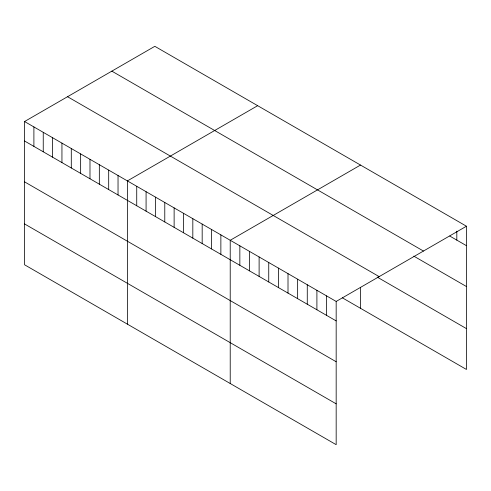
<?xml version="1.0" encoding="UTF-8"?>
<svg xmlns="http://www.w3.org/2000/svg" width="491" height="491" viewBox="0 0 491 491"><rect width="100%" height="100%" fill="white"/><g stroke="black" fill="none" stroke-linecap="round" stroke-linejoin="round"><path stroke-width="0.74" d="M24.55 121.535L336.169 301.443L336.169 444.68L24.55 264.772L24.55 121.535L154.831 46.32L466.45 226.228L466.45 369.465L342.423 297.859M257.665 105.688L127.384 180.903L127.384 324.14M360.498 165.062L230.218 240.277L230.218 383.514M336.169 301.443L466.45 226.228M449.756 236.048L466.45 245.684M111.838 71.14L423.457 251.048M413.796 256.13L466.45 286.535M67.543 96.715L379.162 276.623M377.192 277.09L466.45 328.62M24.55 140.991L336.169 320.905M24.55 181.842L336.169 361.75M24.55 223.927L336.169 403.835M456.82 231.144L456.82 240.124M360.498 287.873L360.498 308.293M326.54 295.883L326.54 315.345M316.904 290.322L316.904 309.778M307.274 284.762L307.274 304.217M297.638 279.201L297.638 298.657M288.008 273.64L288.008 293.096M278.379 268.08L278.379 287.536M268.743 262.519L268.743 281.975M259.113 256.959L259.113 276.415M249.483 251.398L249.483 270.854M239.847 245.838L239.847 265.293M220.87 234.876L220.87 254.338M211.523 229.481L211.523 248.937M202.175 224.086L202.175 243.542M192.822 218.685L192.822 238.141M183.474 213.29L183.474 232.746M174.127 207.889L174.127 227.351M164.78 202.495L164.78 221.95M155.432 197.1L155.432 216.556M146.079 191.699L146.079 211.155M136.731 186.304L136.731 205.76M118.036 175.508L118.036 194.964M108.689 170.113L108.689 189.569M99.335 164.712L99.335 184.168M89.988 159.317L89.988 178.773M80.641 153.916L80.641 173.378M71.293 148.521L71.293 167.977M61.946 143.126L61.946 162.582M52.598 137.726L52.598 157.181M43.245 132.331L43.245 151.787M33.897 126.93L33.897 146.392"/></g></svg>
